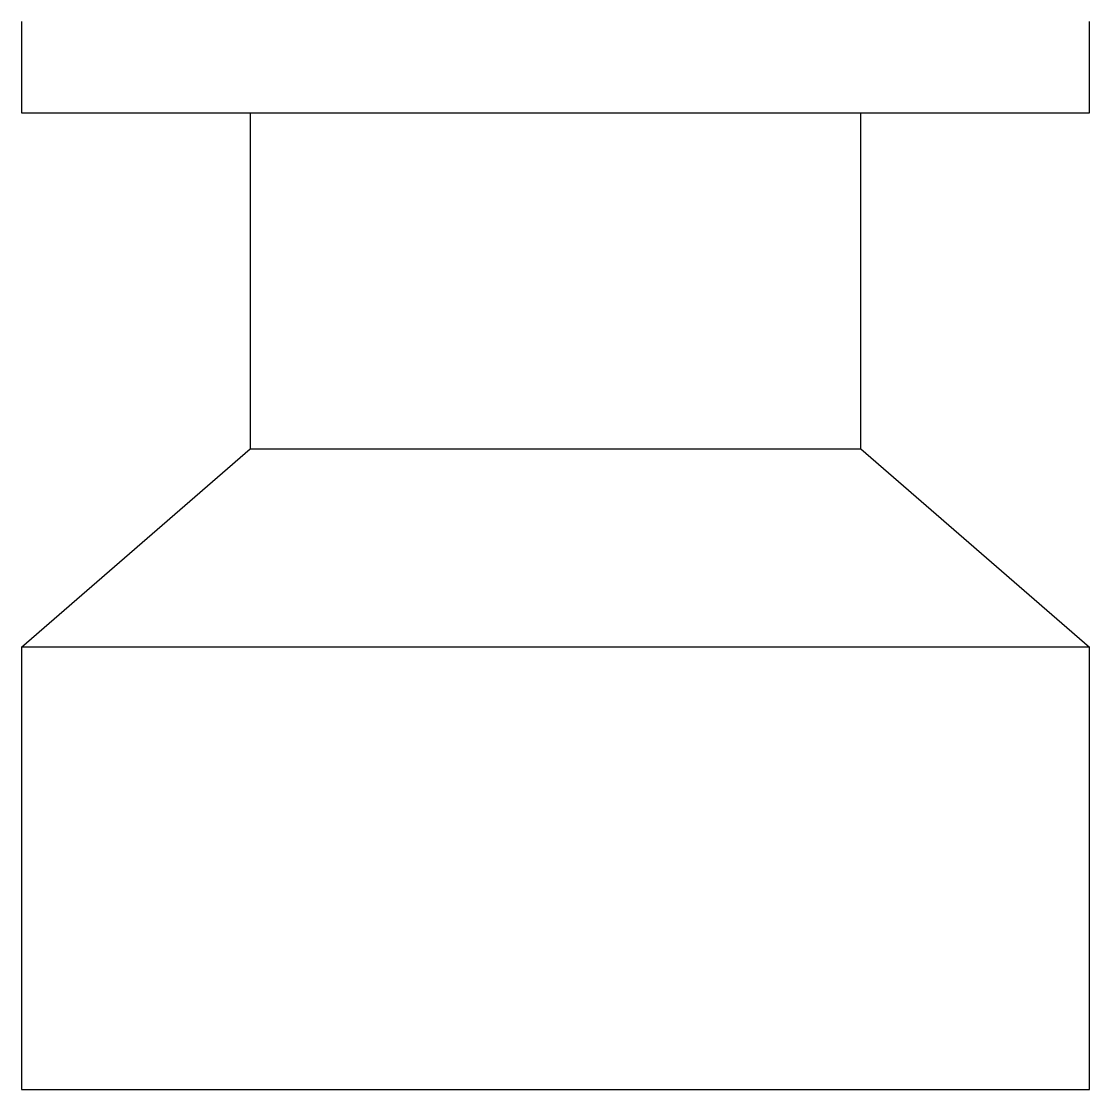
# Model space of a CAD drawing. Header units: millimetres. Extents: x -3.7754 to -3.7254, y 8.3737 to 8.4237.
import ezdxf

# ---------------------------------------------------------------- set-up
doc = ezdxf.new("R2010")
doc.units = ezdxf.units.MM
doc.header["$LTSCALE"] = 0.05

msp = doc.modelspace()

# ---------------------------------------------------------------- linework, layer by layer
for p, q in [((-3.775366, 8.423727), (-3.775366, 8.419441)), ((-3.725366, 8.419441), (-3.725366, 8.423727)), ((-3.775366, 8.419441), (-3.764652, 8.419441)), ((-3.764652, 8.419441), (-3.736081, 8.419441)), ((-3.764652, 8.419441), (-3.764652, 8.403727)), ((-3.736081, 8.419441), (-3.725366, 8.419441)), ((-3.736081, 8.403727), (-3.736081, 8.419441)), ((-3.775366, 8.394441), (-3.764652, 8.403727)), ((-3.764652, 8.403727), (-3.736081, 8.403727)), ((-3.736081, 8.403727), (-3.725366, 8.394441)), ((-3.725366, 8.394441), (-3.775366, 8.394441)), ((-3.775366, 8.394441), (-3.775366, 8.373727)), ((-3.725366, 8.373727), (-3.725366, 8.394441)), ((-3.775366, 8.373727), (-3.764652, 8.373727)), ((-3.764652, 8.373727), (-3.736081, 8.373727)), ((-3.736081, 8.373727), (-3.725366, 8.373727))]:
    msp.add_line(p, q)

doc.saveas('drawing.dxf')
